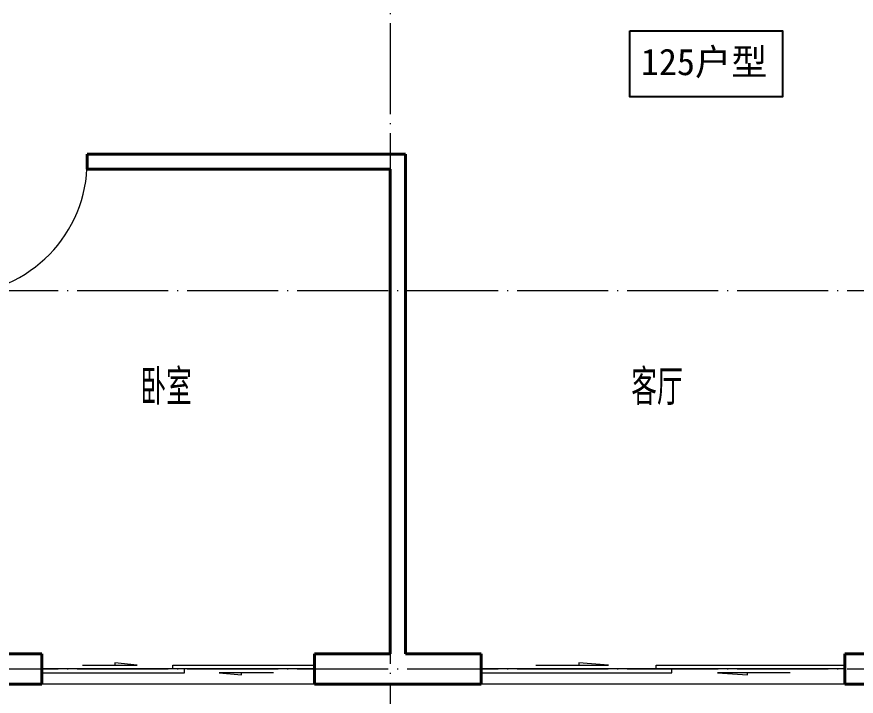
# Model space of a CAD drawing. Extents: x 27938 to 650306, y -92720 to 1524912.
# Drawn here: x 276252 to 281791, y 443152 to 447639 of the extents above; entities that cross this region are included whole.
import ezdxf

# ---------------------------------------------------------------- set-up
doc = ezdxf.new("R2010")
doc.units = 0
doc.header["$LTSCALE"] = 1000
doc.header["$MEASUREMENT"] = 0
doc.linetypes.add('DOTE', pattern=[2.42, 2, -0.2, 0.02, -0.2])
for name, color, linetype, lineweight in [('DOTE', 19, 'DOTE', 9), ('WALL', 9, 'Continuous', 40), ('WINDOW', 8, 'Continuous', 15)]:
    doc.layers.add(name, color=color, linetype=linetype, lineweight=lineweight)
doc.layers.add('PUB_TEXT', color=4, linetype='Continuous')
doc.styles.get("Standard").update_dxf_attribs({"font": 'gbenor.shx', "bigfont": 'gbcbig.shx'})
doc.styles.add('黑体', font='simhei.ttf')

# ---------------------------------------------------------------- blocks, each defined once
blk = doc.blocks.new('FGDGDRGSDGDG')
at = {"layer": 'DOTE', "linetype": 'DOTE', "ltscale": 0.3}
for p, q in [((496782.5, 529998.5), (496782.5, 513948.5)), ((488182.5, 520248.5), (546982.5, 520248.5)), ((488182.5, 517748.5), (546982.5, 517748.5))]:
    blk.add_line(p, q, dxfattribs=at)
blk = doc.blocks.new('$DorLib2D$00000131')
at = {"color": 0, "linetype": 'Continuous'}
for p, q in [((0.15, 0.125), (0.2319, 0.1973)), ((0.2319, 0.1973), (0.2319, 0.125)), ((-0.5, 0.125), (-0.5, 0)), ((0.0192, 0.125), (-0.5, 0.125)), ((0.0192, 0), (0.0192, 0.125)), ((0.35, 0.125), (0.15, 0.125)), ((-0.5, 0), (0.0192, 0)), ((-0.024, 0), (0.5, 0)), ((-0.024, -0.125), (-0.024, 0)), ((0.5, 0), (0.5, -0.125)), ((-0.35, -0.125), (-0.15, -0.125)), ((-0.2319, -0.1973), (-0.2319, -0.125)), ((-0.15, -0.125), (-0.2319, -0.1973)), ((0.5, -0.125), (-0.024, -0.125))]:
    blk.add_line(p, q, dxfattribs=at)
blk = doc.blocks.new('$DorLib2D$00000001')
for p, q in [((0.45, 0.975), (0.5, 0.975)), ((0.45, 0), (0.45, 0.975)), ((0.5, 0), (0.5, 0.975)), ((0.5, 0), (0.45, 0))]:
    blk.add_line(p, q)
at = {"lineweight": 13}
blk.add_arc((0.475, 0), 0.975, 91.46928, 180, dxfattribs=at)

msp = doc.modelspace()

# ---------------------------------------------------------------- linework, layer by layer
at = {"color": 8}
msp.add_lwpolyline([(280298.1, 447545.7), (281304.1, 447545.7), (281304.1, 447109.7), (280298.1, 447109.7)], close=True, dxfattribs=at)
at = {"layer": 'WALL', "color": 8}
for p, q in [((278816.6, 446732.1), (276716.6, 446732.1)), ((276716.6, 446732.1), (276716.6, 446632.1)), ((278816.6, 446732.1), (278816.6, 443432.1)), ((276716.6, 446632.1), (278716.6, 446632.1)), ((278716.6, 446632.1), (278716.6, 443432.1)), ((276416.6, 443432.1), (275716.6, 443432.1)), ((276416.6, 443232.1), (276416.6, 443432.1)), ((278716.6, 443432.1), (278216.6, 443432.1)), ((278216.6, 443432.1), (278216.6, 443232.1)), ((279316.6, 443432.1), (278816.6, 443432.1)), ((279316.6, 443232.1), (279316.6, 443432.1)), ((282516.6, 443432.1), (281716.6, 443432.1)), ((281716.6, 443432.1), (281716.6, 443232.1)), ((275716.6, 443232.1), (276416.6, 443232.1)), ((278216.6, 443232.1), (278716.6, 443232.1)), ((278716.6, 443232.1), (279316.6, 443232.1)), ((281716.6, 443232.1), (282516.6, 443232.1))]:
    msp.add_line(p, q, dxfattribs=at)
at = {"layer": 'WINDOW'}
for p, q in [((278216.6, 443232.1), (276416.6, 443232.1)), ((281716.6, 443232.1), (279316.6, 443232.1))]:
    msp.add_line(p, q, dxfattribs=at)

# ---------------------------------------------------------------- block references
msp.add_blockref('FGDGDRGSDGDG', (-218065.9, -74416.4))
for name, p, xscale, yscale, zscale, rotation in [('$DorLib2D$00000001', (276266.6, 446682.1), -900, -900, -900, 1.247525101050602e-08), ('$DorLib2D$00000131', (277316.6, 443332.1), 1800, -200, 1800, 180), ('$DorLib2D$00000131', (280516.6, 443332.1), 2400, -200, 2400, 180)]:
    msp.add_blockref(name, p, dxfattribs=dict(at, xscale=xscale, yscale=yscale, zscale=zscale, rotation=rotation))

# ---------------------------------------------------------------- texts
at = {"color": 8, "style": '黑体'}
msp.add_text('125户型', height=175, dxfattribs=at).set_placement((280370.2, 447253.5))
at = {"layer": 'PUB_TEXT', "color": 8}
for s, p in [('卧室', (277067, 445074.6)), ('客厅', (280306.7, 445074.6))]:
    msp.add_text(s, height=236.31, dxfattribs=at).set_placement(p)

doc.saveas('drawing.dxf')
